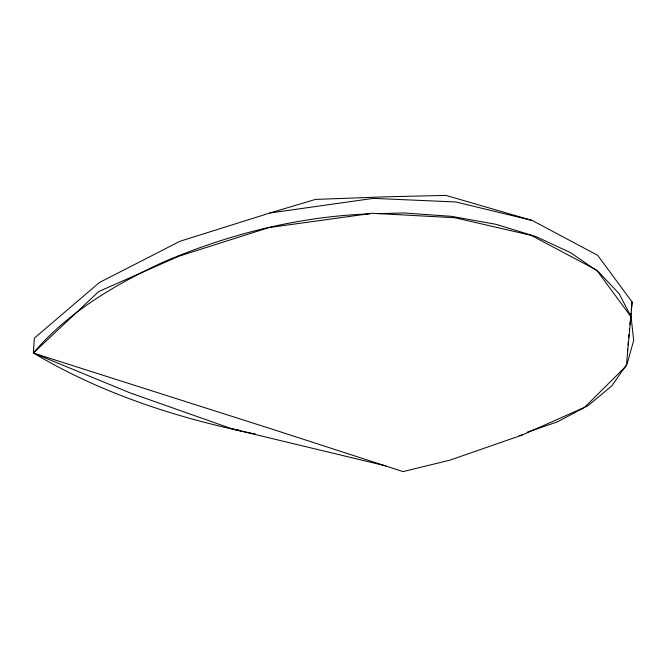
<?xml version="1.0" encoding="UTF-8"?>
<svg xmlns="http://www.w3.org/2000/svg" width="667" height="667" viewBox="0 0 667 667"><rect width="100%" height="100%" fill="white"/><g stroke="black" fill="none" stroke-linecap="round" stroke-linejoin="round"><path stroke-width="1" d="M631.099 316.908L596.657 270.127L531.24 235.384L454.819 217.734L372.394 213.29L268.984 227.564L178.973 256.178L98.741 291.521L33.35 353.051L273.262 429.523L403.085 471.602L449.992 460.13L522.269 435.009L584.609 407.287L626.38 365.849L632.116 301.993L597.665 255.319L532.258 220.469L445.889 195.398L384.834 196.848L315.424 199.416L269.985 212.973L179.99 241.262L99.35 282.55L34.367 338.136L33.35 353.051L130.223 392.938L232.65 429.073L385.943 465.941M627.389 351.042L627.58 348.999M627.981 344.914L628.272 341.846M628.664 337.76L628.964 334.692M629.356 330.607L629.556 328.564M629.948 324.479L630.248 321.411M630.64 317.325L631.032 313.232M631.332 310.172L632.116 301.993M527.147 432.216L557.237 421.953L588.327 405.419L611.839 385.826L627.113 363.907L633.65 340.545L631.107 316.808L619.084 293.638L598.557 271.919L570.485 252.61L535.893 236.535L495.873 224.295L451.542 216.35L404.085 212.973L378.364 213.657M519.226 435.501L522.269 435.009M269.985 212.973L373.412 198.374L455.894 201.976L532.258 220.469M369.101 213.899C297.732 216.625 227.355 234.484 161.889 262.715C114.349 285.042 67.751 312.473 33.358 352.943C101.426 393.663 177.922 418.417 255.369 434.017M232.65 429.073L238.819 430.032"/></g></svg>
